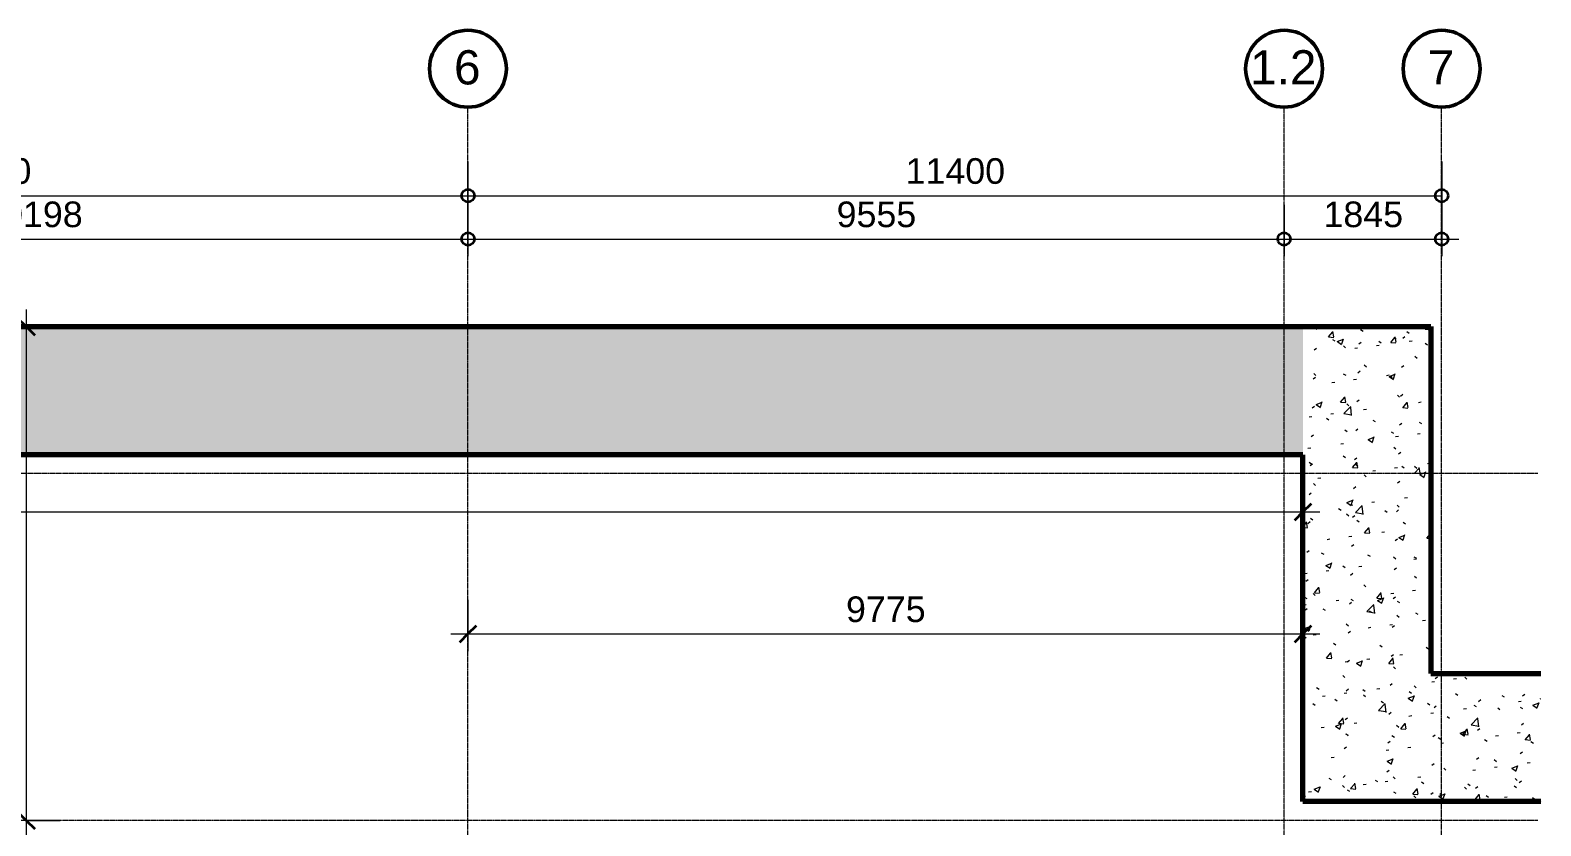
# Model space of a CAD drawing. Header units: millimetres. Extents: x -920221 to -841619, y -18676 to 22445.
# Drawn here: x -863807 to -846122, y 12132 to 21440 of the extents above; entities that cross this region are included whole.
import ezdxf

# ---------------------------------------------------------------- set-up
doc = ezdxf.new("R2010")
doc.units = ezdxf.units.MM
doc.linetypes.add('DPA_Grid _ Level 100', pattern=[10, 5.5, -1.6, 1.3, -1.6])
for name, color, linetype, lineweight in [('A-ANNO-DIMS', 1, 'Continuous', 9), ('A-ANNO-DIMS-100', 1, 'Continuous', 9), ('A-FLOR-E', 2, 'Continuous', 35), ('A-WALL', 5, 'Continuous', 35), ('A-WALL-PATT', 1, 'Continuous', 35), ('S-GRID', 251, 'Continuous', 9), ('S-GRID-IDEN', 3, 'Continuous', 50)]:
    doc.layers.add(name, color=color, linetype=linetype, lineweight=lineweight)
doc.styles.add('Arial', font='arial.ttf', dxfattribs={"height": 400})
doc.styles.add('Arial_2', font='arial.ttf', dxfattribs={"height": 300})
doc.dimstyles.new('DPA-DIM-3_0_C-C', dxfattribs={"dimscale": 304.8, "dimtxt": 306.07782, "dimasz": 0.492126, "dimexe": 0.656168, "dimexo": 0.0625, "dimgap": 0.164042, "dimtad": 1, "dimdec": 0, "dimzin": 0, "dimdsep": 46, "dimtxsty": 'Arial_2', "dimblk1": 'DOTBLANK', "dimblk2": 'DOTBLANK', "dimsah": 1, "dimcen": 0.09, "dimdle": 0.656168, "dimadec": 8, "dimazin": 0, "dimtfac": 1, "dimtdec": 4, "dimtix": 1, "dimtmove": 0, "dimatfit": 3, "dimfxl": 1.312336, "dimfxlon": 1, "dimtvp": 1, "dimtolj": 1, "dimtzin": 0, "dimarcsym": 2})
doc.dimstyles.new('DPA-DIM-3_0_T-T', dxfattribs={"dimscale": 304.8, "dimtxt": 306.07782, "dimasz": 0.656168, "dimexe": 0.656168, "dimexo": 0.0625, "dimgap": 0.164042, "dimtad": 1, "dimdec": 0, "dimzin": 0, "dimdsep": 46, "dimtxsty": 'Arial_2', "dimblk1": 'OBLIQUE', "dimblk2": 'OBLIQUE', "dimsah": 1, "dimcen": 0.09, "dimdle": 0.656168, "dimadec": 8, "dimazin": 0, "dimtfac": 1, "dimtdec": 4, "dimtix": 1, "dimtmove": 0, "dimatfit": 3, "dimfxl": 1.312336, "dimfxlon": 1, "dimtvp": 1, "dimtolj": 1, "dimtzin": 0, "dimarcsym": 2})
pattern_1 = [(50, (0, 0), (728.7365, -63.75582), [76.2, -838.2]), (355, (0, 0), (-140.9716, 764.2276), [60.96, -670.56]), (100.451, (60.7, -5.3), (587.77, 700.46675), [64.76, -712.36]), (46.184, (0, 203.2), (1084.3162, -168.171), [114.3, -1257.3]), (96.636, (90.4, 189.2), (949.6099, 989.7098), [97.14, -1068.54]), (351.184, (0, 203.2), (949.6206, 989.7012), [91.44, -1005.84]), (21, (101.6, 152.4), (606.45787, -409.06057), [76.2, -838.2]), (326, (101.6, 152.4), (247.20834, 736.7529), [60.96, -670.56]), (71.451, (152.14, 118.3), (853.66825, 327.68547), [64.76, -712.36]), (37.5, (0, 0), (12.35469, 338.22012), [33.528, -628.904, 33.528, -647.192, -673.1]), (37.5, (0, 0), (12.35469, 338.22012), [-1343.152, 33.528, -639.572]), (7.5, (0, 0), (267.27887, 400.72213), [33.528, -354.584, 33.528, -613.664, -256.54]), (7.5, (0, 0), (267.27887, 400.72213), [-1035.304, 33.528, -223.012]), (327.5, (-226.57, 0), (542.36333, -22.915345), [33.528, -220.472, 33.528, -758.952, -1051.56]), (327.5, (-226.57, 0), (542.36333, -22.915345), [-1046.48, 33.528, -1018.032]), (317.5, (-328.17, 0), (592.51696, 101.7071), [33.528, -296.672, 33.528, -492.76, -746.76]), (317.5, (-328.17, 0), (592.51696, 101.7071), [-856.488, 33.528, -713.232])]

# ---------------------------------------------------------------- blocks, each defined once
blk = doc.blocks.new('Grid - 100 Scale-2291345-4280-01 ENLARGED LOWER PLATFORM LEVEL - REFLECTED CEILING PLAN - SHEET 1')
at = {"layer": 'S-GRID-IDEN'}
blk.add_circle((0, 0), 4.5, dxfattribs=at)
blk = doc.blocks.new('DIMBLOCK5-4280-01 ENLARGED LOWER PLATFORM LEVEL - REFLECTED CEILING PLAN - SHEET 1')
at = {"layer": 'A-ANNO-DIMS-100'}
for p, q in [((-870082, 19904), (-870082, 19304)), ((-870082, 19504), (-870082, 19904)), ((-858682, 19904), (-858682, 19304)), ((-858682, 19504), (-858682, 19904)), ((-870082, 19504), (-858682, 19504))]:
    blk.add_line(p, q, dxfattribs=at)
at = {"layer": 'A-ANNO-DIMS-100', "lineweight": 35}
for centre in [(-870082, 19504), (-858682, 19504)]:
    blk.add_circle(centre, 75, dxfattribs=at)
at = {"layer": 'A-ANNO-DIMS-100', "color": 0, "insert": (-864959, 19943), "char_height": 300, "width": 1384.41, "attachment_point": 1, "line_spacing_factor": 0.941778, "style": 'Arial_2'}
blk.add_mtext('11400', dxfattribs=at)
blk = doc.blocks.new('_DotBlank')
at = {"color": 0, "linetype": 'ByBlock', "lineweight": -2}
blk.add_line((-0.5, 0), (-1, 0), dxfattribs=at)
blk.add_circle((0, 0), 0.5, dxfattribs=at)
blk = doc.blocks.new('DIMBLOCK6-4280-01 ENLARGED LOWER PLATFORM LEVEL - REFLECTED CEILING PLAN - SHEET 1')
at = {"layer": 'A-ANNO-DIMS-100'}
for p, q in [((-858682, 19904), (-858682, 19304)), ((-858682, 19504), (-858682, 19904)), ((-847282, 19904), (-847282, 19304)), ((-847282, 19504), (-847282, 19904)), ((-858682, 19504), (-847282, 19504))]:
    blk.add_line(p, q, dxfattribs=at)
at = {"layer": 'A-ANNO-DIMS-100', "lineweight": 35}
for centre in [(-858682, 19504), (-847282, 19504)]:
    blk.add_circle(centre, 75, dxfattribs=at)
at = {"layer": 'A-ANNO-DIMS-100', "color": 0, "insert": (-853559, 19943), "char_height": 300, "width": 1384.41, "attachment_point": 1, "line_spacing_factor": 0.941778, "style": 'Arial_2'}
blk.add_mtext('11400', dxfattribs=at)
blk = doc.blocks.new('DIMBLOCK19-4280-01 ENLARGED LOWER PLATFORM LEVEL - REFLECTED CEILING PLAN - SHEET 1')
at = {"layer": 'A-ANNO-DIMS-100'}
for p, q in [((-848907, 16204), (-848907, 15604)), ((-848907, 15804), (-848907, 16204)), ((-884362, 15404), (-884362, 16004)), ((-884562, 15804), (-848707, 15804)), ((-884362, 15804), (-884362, 15404))]:
    blk.add_line(p, q, dxfattribs=at)
at = {"layer": 'A-ANNO-DIMS-100', "lineweight": 35}
for p, q in [((-884362, 15804), (-884462, 15704)), ((-884362, 15804), (-884262, 15904)), ((-848907, 15804), (-849007, 15704)), ((-848907, 15804), (-848807, 15904))]:
    blk.add_line(p, q, dxfattribs=at)
at = {"layer": 'A-ANNO-DIMS-100', "color": 0, "insert": (-867212, 16243), "char_height": 300, "width": 1384.41, "attachment_point": 1, "line_spacing_factor": 0.941778, "style": 'Arial_2'}
blk.add_mtext('35455', dxfattribs=at)
blk = doc.blocks.new('_Oblique')
at = {"color": 0, "linetype": 'ByBlock', "lineweight": -2}
blk.add_line((-0.5, -0.5), (0.5, 0.5), dxfattribs=at)
blk = doc.blocks.new('DIMBLOCK27-4280-01 ENLARGED LOWER PLATFORM LEVEL - REFLECTED CEILING PLAN - SHEET 1')
at = {"layer": 'A-ANNO-DIMS-100', "lineweight": 35}
for p, q in [((-863855, 17972), (-863955, 18072)), ((-863855, 17972), (-863755, 17872)), ((-863855, 12194), (-863955, 12294)), ((-863855, 12194), (-863755, 12094))]:
    blk.add_line(p, q, dxfattribs=at)
at = {"layer": 'A-ANNO-DIMS-100'}
for p, q in [((-863855, 18172), (-863855, 11994)), ((-863455, 17972), (-864055, 17972)), ((-863855, 17972), (-863455, 17972)), ((-863455, 12194), (-864055, 12194)), ((-863855, 12194), (-863455, 12194))]:
    blk.add_line(p, q, dxfattribs=at)
at = {"layer": 'A-ANNO-DIMS-100', "color": 0, "insert": (-864294, 14622), "char_height": 300, "width": 1107.53, "attachment_point": 1, "rotation": 90, "line_spacing_factor": 0.941778, "style": 'Arial_2'}
blk.add_mtext('5778', dxfattribs=at)
blk = doc.blocks.new('DIMBLOCK32-4280-01 ENLARGED LOWER PLATFORM LEVEL - REFLECTED CEILING PLAN - SHEET 1')
at = {"layer": 'A-ANNO-DIMS-100'}
for p, q in [((-858682, 14776), (-858682, 14176)), ((-858682, 14376), (-858682, 14776)), ((-848907, 14776), (-848907, 14176)), ((-848907, 14376), (-848907, 14776)), ((-858882, 14376), (-848707, 14376))]:
    blk.add_line(p, q, dxfattribs=at)
at = {"layer": 'A-ANNO-DIMS-100', "lineweight": 35}
for p, q in [((-858682, 14376), (-858782, 14276)), ((-858682, 14376), (-858582, 14476)), ((-848907, 14376), (-849007, 14276)), ((-848907, 14376), (-848807, 14476))]:
    blk.add_line(p, q, dxfattribs=at)
at = {"layer": 'A-ANNO-DIMS-100', "color": 0, "insert": (-854256, 14815), "char_height": 300, "width": 1107.53, "attachment_point": 1, "line_spacing_factor": 0.941778, "style": 'Arial_2'}
blk.add_mtext('9775', dxfattribs=at)
blk = doc.blocks.new('DIMBLOCK36-4280-01 ENLARGED LOWER PLATFORM LEVEL - REFLECTED CEILING PLAN - SHEET 1')
at = {"layer": 'A-ANNO-DIMS-100'}
for p, q in [((-868881, 19397), (-868881, 18797)), ((-868881, 18997), (-868881, 19397)), ((-858682, 19397), (-858682, 18797)), ((-858682, 18997), (-858682, 19397)), ((-868881, 18997), (-858682, 18997))]:
    blk.add_line(p, q, dxfattribs=at)
at = {"layer": 'A-ANNO-DIMS-100', "lineweight": 35}
for centre in [(-868881, 18997), (-858682, 18997)]:
    blk.add_circle(centre, 75, dxfattribs=at)
at = {"layer": 'A-ANNO-DIMS-100', "color": 0, "insert": (-864358, 19436), "char_height": 300, "width": 1384.41, "attachment_point": 1, "line_spacing_factor": 0.941778, "style": 'Arial_2'}
blk.add_mtext('10198', dxfattribs=at)
blk = doc.blocks.new('DIMBLOCK37-4280-01 ENLARGED LOWER PLATFORM LEVEL - REFLECTED CEILING PLAN - SHEET 1')
at = {"layer": 'A-ANNO-DIMS-100'}
for p, q in [((-858682, 19397), (-858682, 18797)), ((-858682, 18997), (-858682, 19397)), ((-849127, 19397), (-849127, 18797)), ((-849127, 18997), (-849127, 19397)), ((-858682, 18997), (-849127, 18997))]:
    blk.add_line(p, q, dxfattribs=at)
at = {"layer": 'A-ANNO-DIMS-100', "lineweight": 35}
for centre in [(-858682, 18997), (-849127, 18997)]:
    blk.add_circle(centre, 75, dxfattribs=at)
at = {"layer": 'A-ANNO-DIMS-100', "color": 0, "insert": (-854366, 19436), "char_height": 300, "width": 1107.53, "attachment_point": 1, "line_spacing_factor": 0.941778, "style": 'Arial_2'}
blk.add_mtext('9555', dxfattribs=at)
blk = doc.blocks.new('DIMBLOCK38-4280-01 ENLARGED LOWER PLATFORM LEVEL - REFLECTED CEILING PLAN - SHEET 1')
at = {"layer": 'A-ANNO-DIMS-100'}
for p, q in [((-849127, 19397), (-849127, 18797)), ((-849127, 18997), (-849127, 19397)), ((-847282, 19397), (-847282, 18797)), ((-847282, 18997), (-847282, 19397)), ((-849127, 18997), (-847082, 18997))]:
    blk.add_line(p, q, dxfattribs=at)
at = {"layer": 'A-ANNO-DIMS-100', "lineweight": 35}
for centre in [(-849127, 18997), (-847282, 18997)]:
    blk.add_circle(centre, 75, dxfattribs=at)
at = {"layer": 'A-ANNO-DIMS-100', "color": 0, "insert": (-848666, 19436), "char_height": 300, "width": 1107.53, "attachment_point": 1, "line_spacing_factor": 0.941778, "style": 'Arial_2'}
blk.add_mtext('1845', dxfattribs=at)

msp = doc.modelspace()

# ---------------------------------------------------------------- hatches: boundary and pattern name
at = {"layer": 'A-WALL-PATT', "lineweight": 9}
h = msp.add_hatch(dxfattribs=at)
h.set_pattern_fill('FP_1', color=256, style=0, pattern_type=2)
h.set_pattern_definition(pattern_1)
h.paths.add_polyline_path([(-896525.4, 16472), (-848907.4, 16472), (-848907.4, 17972), (-896525.4, 17972)])
h = msp.add_hatch(dxfattribs=at)
h.set_pattern_fill('FP_1', color=256, style=0, pattern_type=2)
h.set_pattern_definition(pattern_1)
h.paths.add_polyline_path([(-847407.4, 13914), (-847407.4, 17972), (-848907.4, 17972), (-848907.4, 13914)])
h = msp.add_hatch(dxfattribs=at)
h.set_pattern_fill('FP_1', color=256, style=0, pattern_type=2)
h.set_pattern_definition(pattern_1)
h.paths.add_polyline_path([(-846121.6, 12414), (-846121.6, 13914), (-848907.4, 13914), (-848907.4, 12414)])

# ---------------------------------------------------------------- linework, layer by layer
at = {"layer": 'A-FLOR-E'}
for p, q in [((-895025.4, 16472), (-848907.4, 16472)), ((-848907.4, 16472), (-895025.4, 16472)), ((-895025.4, 16472), (-848907.4, 16472)), ((-848907.4, 16472), (-895025.4, 16472)), ((-848907.4, 16472), (-848907.4, 12414)), ((-848907.4, 12414), (-848907.4, 16472)), ((-848907.4, 16472), (-848907.4, 12414)), ((-848907.4, 12414), (-848907.4, 16472)), ((-848907.4, 12414), (-846121.6, 12414)), ((-846121.6, 12414), (-848907.4, 12414)), ((-848907.4, 12414), (-846121.6, 12414)), ((-846121.6, 12414), (-848907.4, 12414))]:
    msp.add_line(p, q, dxfattribs=at)
at = {"layer": 'A-WALL', "color": 7, "lineweight": 70}
for p, q in [((-896525.4, 17972), (-848907.4, 17972)), ((-848907.4, 17972), (-847407.4, 17972)), ((-847407.4, 17972), (-847407.4, 13914)), ((-848907.4, 16472), (-895025.4, 16472)), ((-848907.4, 13914), (-848907.4, 16472)), ((-848907.4, 12414), (-848907.4, 13914)), ((-847407.4, 13914), (-846121.6, 13914)), ((-846121.6, 12414), (-848907.4, 12414))]:
    msp.add_line(p, q, dxfattribs=at)
at = {"layer": 'S-GRID', "linetype": 'DPA_Grid _ Level 100'}
for p, q in [((-858682.4, -17805.7), (-858682.4, 20540.3)), ((-849127.4, -17805.7), (-849127.4, 20540.3)), ((-847282.4, -17805.7), (-847282.4, 20540.3)), ((-846157.4, 16252), (-918895.3, 16252)), ((-846157.4, 12194), (-918895.3, 12194))]:
    msp.add_line(p, q, dxfattribs=at)

# ---------------------------------------------------------------- block references
at = {"layer": 'S-GRID-IDEN', "xscale": 99.99999999999993, "yscale": 99.99999999999993, "zscale": 99.99999999999993}
for p in [(-858682.4, 20990.3), (-849127.4, 20990.3), (-847282.4, 20990.3)]:
    msp.add_blockref('Grid - 100 Scale-2291345-4280-01 ENLARGED LOWER PLATFORM LEVEL - REFLECTED CEILING PLAN - SHEET 1', p, dxfattribs=at)

# ---------------------------------------------------------------- texts
at = {"layer": 'S-GRID-IDEN', "lineweight": 9, "char_height": 400, "attachment_point": 1, "style": 'Arial'}
for s, insert, width in [('6', (-858845.7, 21206.2), 376.793), ('1.2', (-849525.2, 21206.2), 945.991), ('7', (-847445.7, 21206.2), 376.793)]:
    msp.add_mtext(s, dxfattribs=dict(at, insert=insert, width=width))

# ---------------------------------------------------------------- dimensions: what is measured, and where the dimension line sits
at = {"layer": 'A-ANNO-DIMS'}
for base, p1, p2, dimstyle, override, picture, middle in [((-858682.4, 19503.8), (-870082.4, 19903.8), (-858682.4, 19903.8), 'DPA-DIM-3_0_C-C', {"dimpost": '<>', "dimfxl": 11400}, 'DIMBLOCK5-4280-01 ENLARGED LOWER PLATFORM LEVEL - REFLECTED CEILING PLAN - SHEET 1', (-864382.4, 19706.9)), ((-847282.4, 19503.8), (-858682.4, 19903.8), (-847282.4, 19903.8), 'DPA-DIM-3_0_C-C', {"dimpost": '<>', "dimfxl": 11400}, 'DIMBLOCK6-4280-01 ENLARGED LOWER PLATFORM LEVEL - REFLECTED CEILING PLAN - SHEET 1', (-852982.4, 19706.9)), ((-858682.4, 18996.9), (-868880.5, 19396.9), (-858682.4, 19396.9), 'DPA-DIM-3_0_C-C', {"dimpost": '<>', "dimfxl": 10198.138815}, 'DIMBLOCK36-4280-01 ENLARGED LOWER PLATFORM LEVEL - REFLECTED CEILING PLAN - SHEET 1', (-863781.4, 19200.1)), ((-849127.4, 18996.9), (-858682.4, 19396.9), (-849127.4, 19396.9), 'DPA-DIM-3_0_C-C', {"dimpost": '<>', "dimfxl": 9555.000007}, 'DIMBLOCK37-4280-01 ENLARGED LOWER PLATFORM LEVEL - REFLECTED CEILING PLAN - SHEET 1', (-853904.9, 19200.1)), ((-847282.4, 18996.9), (-849127.4, 19396.9), (-847282.4, 19396.9), 'DPA-DIM-3_0_C-C', {"dimpost": '<>', "dimfxl": 1844.999993}, 'DIMBLOCK38-4280-01 ENLARGED LOWER PLATFORM LEVEL - REFLECTED CEILING PLAN - SHEET 1', (-848204.9, 19200.1)), ((-848907.4, 15803.6), (-884362.4, 15403.6), (-848907.4, 16203.6), 'DPA-DIM-3_0_T-T', {"dimpost": '<>', "dimfxl": 35464.024389}, 'DIMBLOCK19-4280-01 ENLARGED LOWER PLATFORM LEVEL - REFLECTED CEILING PLAN - SHEET 1', (-866634.9, 16006.9)), ((-848907.4, 14375.8), (-858682.4, 14775.8), (-848907.4, 14775.8), 'DPA-DIM-3_0_T-T', {"dimpost": '<>', "dimfxl": 9775.000007}, 'DIMBLOCK32-4280-01 ENLARGED LOWER PLATFORM LEVEL - REFLECTED CEILING PLAN - SHEET 1', (-853794.9, 14578.9))]:
    dim = msp.add_linear_dim(base=base, p1=p1, p2=p2, dimstyle=dimstyle, override=override, dxfattribs=at)
    dim.commit()
    dim.dimension.update_dxf_attribs({"geometry": picture, "text_midpoint": middle})
dim = msp.add_linear_dim(base=(-863854.6, 12194), p1=(-863454.6, 17972), p2=(-863454.6, 12194), angle=270.00001, dimstyle='DPA-DIM-3_0_T-T', override={"dimpost": '<>', "dimfxl": 5778}, dxfattribs=at)
dim.commit()
dim.dimension.update_dxf_attribs({"geometry": 'DIMBLOCK27-4280-01 ENLARGED LOWER PLATFORM LEVEL - REFLECTED CEILING PLAN - SHEET 1', "text_midpoint": (-864057.8, 15083)})

doc.saveas('drawing.dxf')
